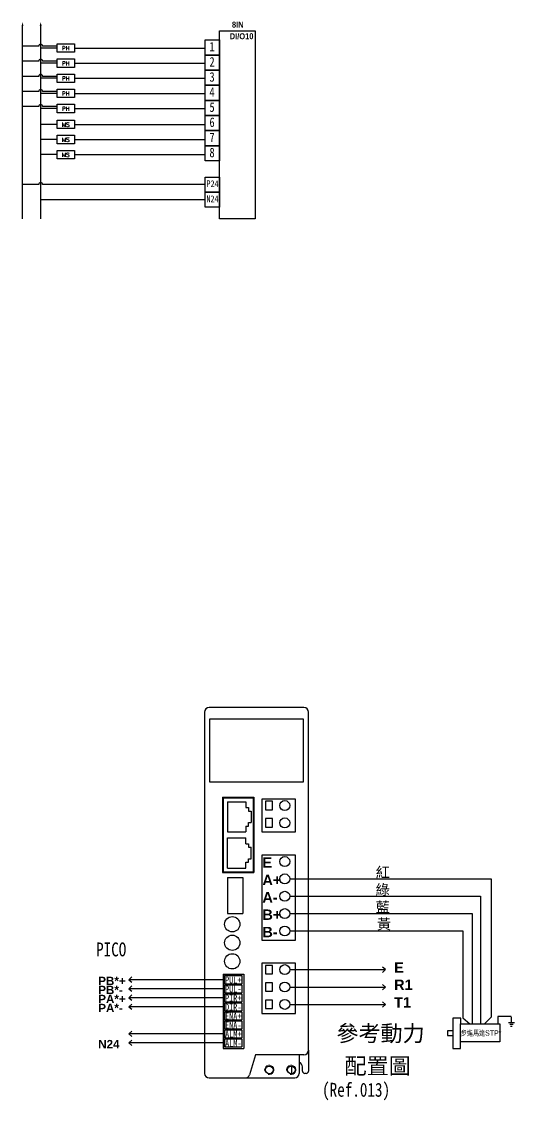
# Model space of a CAD drawing. Header units: millimetres. Extents: x -684 to 5961, y -1281 to 2539.
# Drawn here: x -484.7 to -303.5, y -796.8 to -400.7 of the extents above; entities that cross this region are included whole.
import ezdxf
from ezdxf.enums import TextEntityAlignment as Align

# ---------------------------------------------------------------- set-up
doc = ezdxf.new("R2010")
doc.units = ezdxf.units.MM
doc.header["$LTSCALE"] = 5
doc.header["$MEASUREMENT"] = 0
doc.layers.get('0').update_dxf_attribs({"linetype": 'CONTINUOUS'})
doc.layers.add('AIR', color=7, linetype='CONTINUOUS')
doc.styles.add('DAYUS', font='romanc.shx', dxfattribs={"height": 25, "bigfont": 'dayus.shx'})
doc.styles.add('MtXpl_', font='mingliub.ttc')
doc.styles.get("Standard").update_dxf_attribs({"font": 'arialbd.ttf', "height": 15})
doc.styles.add('新細明體', font='', dxfattribs={"width": 0.8})
doc.styles.add('標楷體', font='', dxfattribs={"width": 0.8})
doc.styles.get('新細明體').set_extended_font_data('新細明體')
doc.styles.get('標楷體').set_extended_font_data('標楷體')

msp = doc.modelspace()

# ---------------------------------------------------------------- linework, layer by layer
for p, q in [((-484.344, -473.13), (-484.344, -402.313)), ((-477.679, -473.13), (-477.679, -402.313)), ((-478.413, -409.724), (-484.345, -409.724)), ((-471.655, -410.407), (-477.679, -410.407)), ((-471.655, -409.724), (-476.946, -409.724)), ((-465.253, -410.388), (-417.256, -410.388)), ((-478.413, -415.273), (-484.345, -415.273)), ((-471.655, -415.956), (-477.679, -415.956)), ((-471.655, -415.273), (-476.946, -415.273)), ((-465.253, -415.937), (-417.256, -415.937)), ((-478.413, -420.822), (-484.345, -420.822)), ((-471.655, -421.505), (-477.679, -421.505)), ((-471.655, -420.822), (-476.946, -420.822)), ((-465.253, -421.485), (-417.256, -421.485)), ((-478.413, -426.37), (-484.345, -426.37)), ((-471.655, -427.054), (-477.679, -427.054)), ((-471.655, -426.37), (-476.946, -426.37)), ((-465.253, -427.034), (-417.256, -427.034)), ((-478.413, -431.919), (-484.345, -431.919)), ((-471.655, -432.603), (-477.679, -432.603)), ((-471.655, -431.919), (-476.946, -431.919)), ((-465.253, -432.583), (-417.256, -432.583)), ((-471.655, -438.44), (-477.679, -438.44)), ((-465.253, -438.421), (-417.256, -438.421)), ((-471.655, -443.989), (-477.679, -443.989)), ((-465.253, -443.969), (-417.256, -443.969)), ((-471.655, -449.538), (-477.679, -449.538)), ((-465.253, -449.518), (-417.256, -449.518)), ((-478.413, -460.558), (-484.345, -460.558)), ((-417.256, -460.558), (-476.946, -460.558)), ((-380.877, -652.603), (-415.727, -652.603)), ((-417.427, -654.303), (-417.427, -786.903)), ((-381.005, -656.853), (-415.6, -656.853)), ((-415.6, -656.853), (-415.6, -679.803)), ((-381.005, -679.803), (-381.005, -656.853)), ((-379.177, -778.403), (-379.177, -654.303)), ((-415.6, -679.803), (-381.005, -679.803)), ((-410.882, -685.498), (-399.322, -685.498)), ((-410.882, -685.498), (-410.882, -713.208)), ((-410.627, -685.753), (-410.627, -712.953)), ((-410.627, -685.753), (-399.577, -685.753)), ((-408.927, -687.198), (-402.297, -687.198)), ((-408.927, -687.198), (-408.927, -698.248)), ((-402.297, -687.198), (-402.297, -689.323)), ((-402.297, -689.323), (-401.277, -689.323)), ((-401.277, -689.323), (-401.277, -690.598)), ((-399.577, -685.753), (-399.577, -712.953)), ((-399.322, -685.498), (-399.322, -713.208)), ((-384.022, -686.178), (-396.347, -686.178)), ((-396.347, -686.178), (-396.347, -698.248)), ((-392.437, -686.985), (-394.987, -686.985)), ((-394.987, -686.985), (-394.987, -690.13)), ((-392.437, -690.13), (-392.437, -686.985)), ((-384.022, -698.248), (-384.022, -686.178)), ((-401.277, -690.598), (-400.257, -690.598)), ((-400.257, -690.598), (-400.257, -694.848)), ((-394.987, -690.13), (-392.437, -690.13)), ((-402.297, -696.123), (-401.277, -696.123)), ((-402.297, -696.123), (-402.297, -698.248)), ((-401.277, -696.123), (-401.277, -694.848)), ((-401.277, -694.848), (-400.257, -694.848)), ((-394.987, -693.36), (-394.987, -696.505)), ((-392.437, -693.36), (-394.987, -693.36)), ((-394.987, -696.505), (-392.437, -696.505)), ((-392.437, -696.505), (-392.437, -693.36)), ((-408.927, -698.248), (-402.297, -698.248)), ((-408.927, -700.458), (-402.297, -700.458)), ((-408.927, -711.508), (-408.927, -700.458)), ((-402.297, -702.583), (-402.297, -700.458)), ((-396.347, -698.248), (-384.022, -698.248)), ((-402.297, -702.583), (-401.277, -702.583)), ((-401.277, -702.583), (-401.277, -703.858)), ((-401.277, -703.858), (-400.257, -703.858)), ((-400.257, -708.108), (-400.257, -703.858)), ((-401.277, -709.383), (-401.277, -708.108)), ((-401.277, -708.108), (-400.257, -708.108)), ((-384.022, -706.748), (-396.347, -706.748)), ((-396.347, -706.748), (-396.347, -737.943)), ((-384.022, -737.943), (-384.022, -706.748)), ((-410.627, -712.953), (-399.577, -712.953)), ((-408.927, -711.508), (-402.297, -711.508)), ((-402.297, -711.508), (-402.297, -709.383)), ((-402.297, -709.383), (-401.277, -709.383)), ((-410.882, -713.208), (-399.322, -713.208)), ((-408.927, -714.993), (-403.317, -714.993)), ((-408.927, -714.993), (-408.927, -728.253)), ((-403.317, -714.993), (-403.317, -728.253)), ((-408.927, -728.253), (-403.317, -728.253)), ((-396.347, -737.943), (-384.022, -737.943)), ((-384.022, -746.443), (-396.347, -746.443)), ((-396.347, -746.443), (-396.347, -764.888)), ((-392.437, -747.25), (-394.987, -747.25)), ((-394.987, -747.25), (-394.987, -750.395)), ((-392.437, -750.395), (-392.437, -747.25)), ((-384.022, -764.888), (-384.022, -746.443)), ((-410.627, -750.523), (-402.977, -750.523)), ((-410.627, -750.523), (-410.627, -777.723)), ((-410.117, -751.033), (-410.117, -754.008)), ((-410.117, -751.033), (-403.657, -751.033)), ((-403.657, -751.033), (-403.657, -754.008)), ((-402.977, -750.523), (-402.977, -777.723)), ((-394.987, -750.395), (-392.437, -750.395)), ((-410.117, -754.008), (-403.657, -754.008)), ((-410.117, -754.348), (-410.117, -757.323)), ((-410.117, -754.348), (-403.657, -754.348)), ((-403.657, -754.348), (-403.657, -757.323)), ((-392.437, -753.625), (-394.987, -753.625)), ((-394.987, -753.625), (-394.987, -756.77)), ((-392.437, -756.77), (-392.437, -753.625)), ((-410.117, -757.323), (-403.657, -757.323)), ((-410.117, -757.663), (-410.117, -760.638)), ((-410.117, -757.663), (-403.657, -757.663)), ((-403.657, -757.663), (-403.657, -760.638)), ((-394.987, -756.77), (-392.437, -756.77)), ((-392.437, -760), (-394.987, -760)), ((-394.987, -760), (-394.987, -763.145)), ((-392.437, -763.145), (-392.437, -760)), ((-410.117, -760.638), (-403.657, -760.638)), ((-410.117, -760.978), (-410.117, -763.953)), ((-410.117, -760.978), (-403.657, -760.978)), ((-410.117, -763.953), (-403.657, -763.953)), ((-410.117, -764.293), (-410.117, -767.268)), ((-410.117, -764.293), (-403.657, -764.293)), ((-403.657, -760.978), (-403.657, -763.953)), ((-403.657, -764.293), (-403.657, -767.268)), ((-394.987, -763.145), (-392.437, -763.145)), ((-410.117, -767.268), (-403.657, -767.268)), ((-410.117, -767.608), (-410.117, -770.583)), ((-410.117, -767.608), (-403.657, -767.608)), ((-403.657, -767.608), (-403.657, -770.583)), ((-396.347, -764.888), (-384.022, -764.888)), ((-410.117, -770.583), (-403.657, -770.583)), ((-410.117, -770.923), (-410.117, -773.898)), ((-410.117, -770.923), (-403.657, -770.923)), ((-403.657, -770.923), (-403.657, -773.898)), ((-410.117, -773.898), (-403.657, -773.898)), ((-410.117, -774.238), (-403.657, -774.238)), ((-410.117, -774.238), (-410.117, -777.213)), ((-403.657, -774.238), (-403.657, -777.213)), ((-410.627, -777.723), (-402.977, -777.723)), ((-410.117, -777.213), (-403.657, -777.213)), ((-398.727, -780.103), (-400.914, -787.391)), ((-380.877, -780.103), (-398.727, -780.103)), ((-382.577, -780.103), (-382.577, -786.903)), ((-379.177, -778.403), (-379.177, -786.053)), ((-385.397, -784.234), (-385.425, -784.565)), ((-385.425, -784.565), (-385.425, -787.024)), ((-381.43, -786.053), (-381.43, -784.565)), ((-380.027, -786.903), (-380.58, -786.903)), ((-415.727, -788.603), (-402.542, -788.603)), ((-402.542, -788.603), (-384.277, -788.603))]:
    msp.add_line(p, q)
at = {"color": 0, "linetype": 'Continuous'}
msp.add_line((-417.256, -466.107), (-477.679, -466.107), dxfattribs=at)
for points in [[(-417.256, -407.434), (-411.983, -407.434), (-411.983, -412.983), (-417.256, -412.983)], [(-411.983, -404.102), (-398.795, -404.102), (-398.795, -473.13), (-411.983, -473.13)], [(-417.256, -412.983), (-411.983, -412.983), (-411.983, -418.532), (-417.256, -418.532)], [(-417.256, -418.532), (-411.983, -418.532), (-411.983, -424.081), (-417.256, -424.081)], [(-417.256, -424.081), (-411.983, -424.081), (-411.983, -429.63), (-417.256, -429.63)], [(-417.256, -429.63), (-411.983, -429.63), (-411.983, -435.179), (-417.256, -435.179)], [(-417.256, -435.179), (-411.983, -435.179), (-411.983, -440.728), (-417.256, -440.728)], [(-417.256, -440.728), (-411.983, -440.728), (-411.983, -446.276), (-417.256, -446.276)], [(-417.256, -446.276), (-411.983, -446.276), (-411.983, -451.825), (-417.256, -451.825)], [(-417.256, -457.783), (-411.983, -457.783), (-411.983, -463.332), (-417.256, -463.332)], [(-417.256, -463.332), (-411.983, -463.332), (-411.983, -468.881), (-417.256, -468.881)]]:
    msp.add_lwpolyline(points, close=True, dxfattribs=at)
for points in [[(-471.655, -408.848), (-465.253, -408.848), (-465.253, -411.967), (-471.655, -411.967)], [(-471.655, -414.397), (-465.253, -414.397), (-465.253, -417.516), (-471.655, -417.516)], [(-471.655, -419.946), (-465.253, -419.946), (-465.253, -423.064), (-471.655, -423.064)], [(-471.655, -425.495), (-465.253, -425.495), (-465.253, -428.613), (-471.655, -428.613)], [(-471.655, -431.044), (-465.253, -431.044), (-465.253, -434.162), (-471.655, -434.162)], [(-471.655, -436.881), (-465.253, -436.881), (-465.253, -440), (-471.655, -440)], [(-471.655, -442.43), (-465.253, -442.43), (-465.253, -445.548), (-471.655, -445.548)], [(-471.655, -447.979), (-465.253, -447.979), (-465.253, -451.097), (-471.655, -451.097)]]:
    msp.add_lwpolyline(points, close=True)
for centre, radius in [((-387.932, -688.558), 1.827), ((-387.932, -694.933), 1.827), ((-387.932, -709.128), 1.828), ((-387.932, -715.503), 1.827), ((-387.932, -721.878), 1.828), ((-387.932, -728.253), 1.827), ((-407.227, -732.163), 2.805), ((-387.932, -734.628), 1.828), ((-407.227, -738.963), 2.805), ((-407.227, -745.763), 2.805), ((-387.932, -748.823), 1.827), ((-387.932, -755.198), 1.827), ((-387.932, -761.573), 1.827), ((-393.627, -785.628), 1.403), ((-385.552, -785.628), 1.403)]:
    msp.add_circle(centre, radius)
for centre, radius, start, end in [((-477.681, -409.724), 0.733, 0, 180), ((-477.681, -415.273), 0.733, 0, 180), ((-477.681, -420.822), 0.733, 0, 180), ((-477.681, -426.37), 0.733, 0, 180), ((-477.681, -431.919), 0.733, 0, 180), ((-477.681, -460.558), 0.733, 0, 180), ((-415.727, -654.303), 1.7, 90, 180), ((-380.877, -654.303), 1.7, 0, 90), ((-380.877, -778.403), 1.7, 270, 0), ((-383.427, -784.565), 1.997, 0, 64.81566), ((-415.727, -786.903), 1.7, 180, 270), ((-402.542, -786.903), 1.7, 270, 343.30076), ((-384.277, -786.903), 1.7, 270, 0), ((-380.58, -786.053), 0.85, 180, 270), ((-380.027, -786.053), 0.85, 270, 0)]:
    msp.add_arc(centre, radius, start, end)
at = {"lineweight": 18}
for centre in [(-393.627, -785.628), (-385.552, -785.628)]:
    msp.add_arc(centre, 1.7, 255, 195, dxfattribs=at)
for points in [[(-484.708, -402.313), (-483.98, -402.313), (-484.344, -400.857)], [(-484.708, -402.313), (-483.98, -402.313), (-484.344, -400.857)], [(-478.043, -402.313), (-477.315, -402.313), (-477.679, -400.857)], [(-478.043, -402.313), (-477.315, -402.313), (-477.679, -400.857)]]:
    msp.add_solid(points)
at = {"layer": 'AIR', "color": 0}
for p, q in [((-386.105, -715.503), (-312.029, -715.503)), ((-312.029, -715.503), (-312.029, -766.312)), ((-386.105, -721.878), (-315.98, -721.878)), ((-315.98, -721.878), (-315.98, -768.738)), ((-386.105, -728.253), (-319.027, -728.253)), ((-319.027, -728.253), (-319.027, -768.738)), ((-386.105, -734.628), (-322.436, -734.628)), ((-322.436, -734.628), (-322.436, -766.468)), ((-350.912, -748.823), (-351.998, -747.904)), ((-445.27, -752.52), (-444.186, -751.502)), ((-410.117, -752.52), (-445.27, -752.52)), ((-445.27, -752.52), (-444.185, -753.438)), ((-386.105, -748.823), (-350.912, -748.823)), ((-350.912, -748.823), (-351.997, -749.841)), ((-445.27, -755.835), (-444.186, -754.817)), ((-410.117, -755.835), (-445.27, -755.835)), ((-445.27, -755.835), (-444.185, -756.753)), ((-386.105, -755.198), (-350.912, -755.198)), ((-350.912, -755.198), (-351.998, -754.279)), ((-350.912, -755.198), (-351.997, -756.216)), ((-445.27, -759.15), (-444.186, -758.132)), ((-410.117, -759.15), (-445.27, -759.15)), ((-445.27, -759.15), (-444.185, -760.068)), ((-445.27, -762.465), (-444.186, -761.447)), ((-410.117, -762.465), (-445.27, -762.465)), ((-445.27, -762.465), (-444.185, -763.383)), ((-386.105, -761.573), (-350.952, -761.573)), ((-350.952, -761.573), (-352.037, -760.654)), ((-350.952, -761.573), (-352.036, -762.591)), ((-323.15, -766.594), (-326.086, -766.594)), ((-326.086, -766.594), (-326.086, -777.765)), ((-323.15, -768.738), (-323.15, -766.594)), ((-322.436, -766.468), (-319.864, -768.738)), ((-312.029, -766.312), (-314.489, -768.738)), ((-304.68, -766.012), (-309.556, -766.012)), ((-309.556, -766.012), (-309.556, -768.738)), ((-305.697, -768.268), (-303.485, -768.268)), ((-304.65, -766.162), (-304.65, -768.19)), ((-445.27, -772.41), (-444.186, -771.392)), ((-410.117, -772.41), (-445.27, -772.41)), ((-445.27, -772.41), (-444.185, -773.328)), ((-326.086, -771.237), (-328.049, -771.237)), ((-328.049, -771.237), (-328.049, -773.022)), ((-323.263, -775.283), (-323.263, -768.738)), ((-323.15, -768.738), (-308.811, -768.738)), ((-308.811, -768.738), (-308.811, -775.283)), ((-305.193, -768.85), (-303.951, -768.85)), ((-304.882, -769.548), (-304.3, -769.548)), ((-445.27, -775.725), (-444.186, -774.707)), ((-410.117, -775.725), (-445.27, -775.725)), ((-445.27, -775.725), (-444.185, -776.643)), ((-328.049, -773.022), (-326.086, -773.022)), ((-308.811, -775.283), (-323.263, -775.283)), ((-323.263, -777.765), (-323.263, -775.283)), ((-326.086, -777.765), (-323.263, -777.765))]:
    msp.add_line(p, q, dxfattribs=at)

# ---------------------------------------------------------------- texts
at = {"color": 2, "width": 0.75}
for s, p in [('8IN', (-407.345, -402.916)), ('DI/O10', (-408.167, -407.156))]:
    msp.add_text(s, height=2.2, dxfattribs=at).set_placement(p)
at = {"style": 'DAYUS'}
for s, p in [('PH', (-468.456, -410.492)), ('PH', (-468.456, -416.041)), ('PH', (-468.456, -421.59)), ('PH', (-468.456, -427.139)), ('PH', (-468.456, -432.687)), ('MS', (-468.456, -438.525)), ('MS', (-468.456, -444.074)), ('MS', (-468.456, -449.623))]:
    msp.add_text(s, height=1.5, dxfattribs=at).set_placement(p, align=Align.MIDDLE)
at = {"style": '標楷體', "width": 0.8}
for s, height, p in [('1', 3.5, (-415.611, -411.658)), ('2', 3.5, (-415.611, -417.207)), ('3', 3.5, (-415.611, -422.756)), ('4', 3.5, (-415.611, -428.305)), ('5', 3.5, (-415.611, -433.854)), ('6', 3.5, (-415.611, -439.403)), ('7', 3.5, (-415.611, -444.952)), ('8', 3.5, (-415.611, -450.5)), ('P24', 2.5, (-416.732, -461.478)), ('N24', 2.5, (-416.732, -467.027))]:
    msp.add_text(s, height=height, dxfattribs=at).set_placement(p)
at = {"layer": 'AIR', "color": 0}
for s, height, p in [('E', 3.814, (-396.151, -711.425)), ('紅', 3.814, (-354.498, -715.01)), ('A+', 3.8137, (-396.151, -717.8)), ('綠', 3.814, (-354.498, -721.385)), ('A-', 3.8137, (-396.151, -724.175)), ('藍', 3.814, (-354.498, -727.76)), ('B+', 3.8137, (-396.151, -730.55)), ('黃', 3.814, (-354.053, -734.014)), ('B-', 3.8137, (-396.151, -736.925)), ('E', 3.814, (-347.728, -749.919)), ('PB*+', 3.06, (-456.516, -754.485)), ('R1', 3.8137, (-347.728, -756.294)), ('PB*-', 3.06, (-456.516, -757.8)), ('PA*+', 3.06, (-456.516, -761.115)), ('T1', 3.8137, (-347.728, -762.747)), ('PA*-', 3.06, (-456.516, -764.43)), ('N24', 3.06, (-456.516, -777.69))]:
    msp.add_text(s, height=height, dxfattribs=at).set_placement(p)
at = {"layer": 'AIR', "color": 0, "width": 0.8}
for s, height, style, p in [('PICO', 5.1, '標楷體', (-457.301, -743.949)), ('PUL+', 2.5, '標楷體', (-409.865, -753.875)), ('PUL-', 2.5, '標楷體', (-409.865, -757.19)), ('PIR+', 2.5, '標楷體', (-409.865, -760.505)), ('DIR-', 2.5, '標楷體', (-409.865, -763.82)), ('ENA+', 2.5, '標楷體', (-409.865, -767.135)), ('ENA-', 2.5, '標楷體', (-409.865, -770.45)), ('ALM+', 2.5, '標楷體', (-409.865, -773.765)), ('步進馬達STP*', 2, '新細明體', (-323.22, -773.098)), ('ALM-', 2.5, '標楷體', (-409.865, -777.08)), ('(Ref.013)', 5.1, '標楷體', (-374.201, -795.487))]:
    msp.add_text(s, height=height, dxfattribs=dict(at, style=style)).set_placement(p)
at = {"layer": 'AIR', "color": 0, "style": 'MtXpl_'}
for s, p in [('參考動力', (-368.951, -775.2)), ('配置圖', (-365.939, -787.155))]:
    msp.add_text(s, height=5.95, dxfattribs=at).set_placement(p)

doc.saveas('drawing.dxf')
